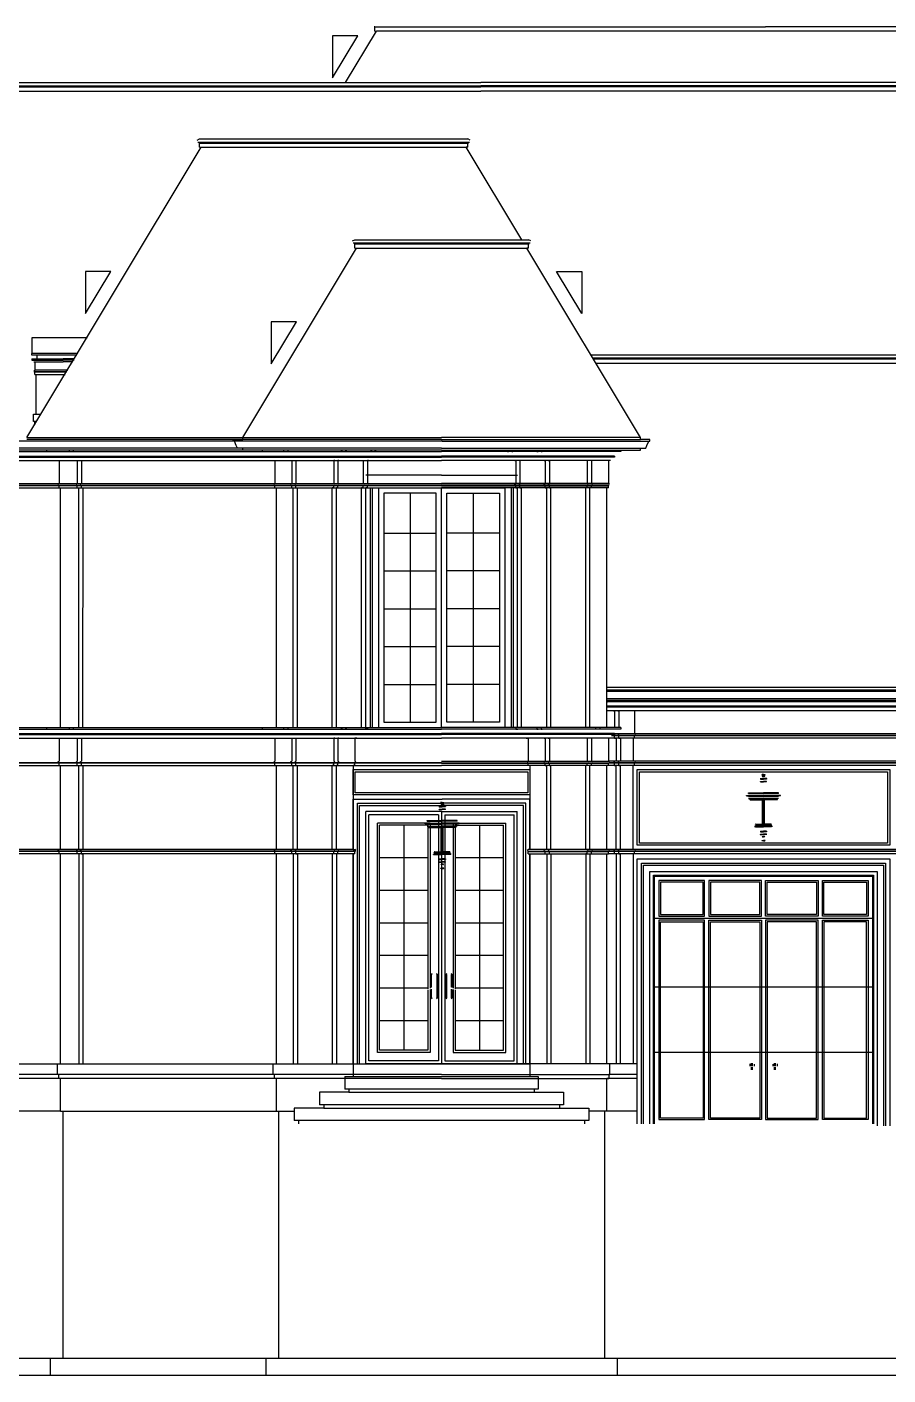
# Model space of a CAD drawing. Header units: metres. Extents: x 0 to 1127, y 0 to 641.
# Drawn here: x 338 to 747, y 0 to 641 of the extents above; entities that cross this region are included whole.
import ezdxf

# ---------------------------------------------------------------- set-up
doc = ezdxf.new("R2010")
doc.units = ezdxf.units.M

msp = doc.modelspace()

# ---------------------------------------------------------------- linework, layer by layer
at = {"layer": 'EL-Door'}
for p, q in [((516.78, 261.5), (516.78, 154.5)), ((552.78, 261.5), (552.78, 154.5)), ((528.26, 246), (505.3, 246)), ((564.26, 246), (541.3, 246)), ((528.26, 230.5), (505.3, 230.5)), ((564.26, 230.5), (541.3, 230.5)), ((528.26, 215), (505.3, 215)), ((564.26, 215), (541.3, 215)), ((528.26, 199.5), (505.3, 199.5)), ((564.26, 199.5), (541.3, 199.5)), ((528.26, 184), (505.3, 184)), ((564.26, 184), (541.3, 184)), ((528.26, 168.5), (505.3, 168.5)), ((564.26, 168.5), (541.3, 168.5))]:
    msp.add_line(p, q, dxfattribs=at)
at = {"layer": 'EL-Door', "color": 8}
for p, q in [((740.05, 217.1), (635.55, 217.1)), ((740.05, 184.47), (635.55, 184.47)), ((740.05, 153.36), (635.55, 153.36)), ((681.31, 147.97), (681.31, 146.85)), ((682.09, 147.11), (682.09, 148.33)), ((682.59, 147.11), (682.59, 148.33)), ((683.33, 147.94), (683.33, 146.87)), ((692.27, 147.94), (692.27, 146.87)), ((693.02, 147.11), (693.02, 148.33)), ((693.52, 147.11), (693.52, 148.33)), ((694.29, 147.97), (694.29, 146.85)), ((682.09, 145.13), (682.09, 146.61)), ((682.59, 145.13), (682.59, 146.61)), ((693.02, 145.13), (693.02, 146.61)), ((693.52, 145.13), (693.52, 146.61))]:
    msp.add_line(p, q, dxfattribs=at)
at = {"layer": 'EL-Door', "color": 1}
for points in [[(534.8, 268), (534.8, 148), (498.76, 148), (498.76, 268)], [(534.8, 268), (498.76, 268)], [(534.8, 148), (570.76, 148), (570.76, 268)], [(534.8, 268), (570.76, 268)], [(633.8, 119.5), (633.8, 239.5), (741.8, 239.5), (741.8, 118.5)]]:
    msp.add_lwpolyline(points, dxfattribs=at)
at = {"layer": 'EL-Door'}
for points in [[(533.3, 266.5), (500.26, 266.5)], [(533.3, 266.5), (533.3, 149.5), (500.26, 149.5), (500.26, 266.5)], [(536.3, 266.5), (536.3, 149.5), (569.26, 149.5), (569.26, 266.5)], [(536.3, 266.5), (569.26, 266.5)], [(529.3, 183.32), (529.3, 153.5), (504.26, 153.5), (504.26, 262.5)], [(529.3, 262.5), (504.26, 262.5)], [(528.3, 261.5), (505.26, 261.5)], [(528.3, 183), (528.3, 154.5), (505.26, 154.5), (505.26, 261.5)], [(528.3, 261.5), (528.3, 183.58)], [(529.3, 262.5), (529.3, 184.08)], [(540.3, 183.32), (540.3, 153.5), (565.26, 153.5), (565.26, 262.5)], [(540.3, 262.5), (540.3, 184.08)], [(540.3, 262.5), (565.26, 262.5)], [(541.3, 183), (541.3, 154.5), (564.26, 154.5), (564.26, 261.5)], [(541.3, 261.5), (541.3, 183.58)], [(541.3, 261.5), (564.26, 261.5)]]:
    msp.add_lwpolyline(points, dxfattribs=at)
at = {"layer": 'EL-Door', "color": 8, "transparency": 33554687}
for points in [[(635.55, 119.5), (635.55, 237.75), (740.05, 237.75), (740.05, 119.5)], [(636.05, 119.5), (636.05, 237.25), (739.55, 237.25), (739.55, 119.5)]]:
    msp.add_lwpolyline(points, dxfattribs=at)
for points in [[(638.05, 218.33), (659.8, 218.33), (659.8, 235.25), (638.05, 235.25)], [(638.8, 219.08), (659.05, 219.08), (659.05, 234.5), (638.8, 234.5)], [(661.8, 218.33), (686.8, 218.33), (686.8, 235.25), (661.8, 235.25)], [(662.55, 219.08), (686.05, 219.08), (686.05, 234.5), (662.55, 234.5)], [(713.8, 218.33), (688.8, 218.33), (688.8, 235.25), (713.8, 235.25)], [(713.05, 219.08), (689.55, 219.08), (689.55, 234.5), (713.05, 234.5)], [(737.55, 218.33), (715.8, 218.33), (715.8, 235.25), (737.55, 235.25)], [(736.8, 219.08), (716.55, 219.08), (716.55, 234.5), (736.8, 234.5)], [(638.05, 121.5), (659.8, 121.5), (659.8, 216.33), (638.05, 216.33)], [(659.05, 122.25), (638.8, 122.25), (638.8, 215.58), (659.05, 215.58)], [(686.8, 121.5), (661.8, 121.5), (661.8, 216.33), (686.8, 216.33)], [(686.05, 122.25), (662.55, 122.25), (662.55, 215.58), (686.05, 215.58)], [(688.8, 121.5), (713.8, 121.5), (713.8, 216.33), (688.8, 216.33)], [(689.55, 122.25), (713.05, 122.25), (713.05, 215.58), (689.55, 215.58)], [(737.55, 121.5), (715.8, 121.5), (715.8, 216.33), (737.55, 216.33)], [(716.55, 122.25), (736.8, 122.25), (736.8, 215.58), (716.55, 215.58)]]:
    msp.add_lwpolyline(points, close=True, dxfattribs=at)
at = {"layer": 'EL-Door', "color": 8, "ltscale": 0.5}
for points in [[(529.8, 184.34), (529.8, 190.5), (530.3, 191)], [(530.05, 184.43), (530.05, 190.5), (530.3, 190.75)], [(532.3, 191), (532.8, 190.5), (532.8, 179.5), (532.3, 179)], [(532.3, 190.75), (532.55, 190.5), (532.55, 179.5), (532.3, 179.25)], [(537.3, 191), (536.8, 190.5), (536.8, 179.5), (537.3, 179)], [(537.3, 190.75), (537.05, 190.5), (537.05, 179.5), (537.3, 179.25)], [(539.8, 184.34), (539.8, 190.5), (539.3, 191)], [(539.55, 184.43), (539.55, 190.5), (539.3, 190.75)], [(530.3, 179), (529.8, 179.5), (529.8, 183.46)], [(530.3, 179.25), (530.05, 179.5), (530.05, 183.5)], [(539.3, 179.25), (539.55, 179.5), (539.55, 183.5)], [(539.3, 179), (539.8, 179.5), (539.8, 183.46)]]:
    msp.add_lwpolyline(points, dxfattribs=at)
at = {"layer": 'EL-Roof', "color": 1}
for p, q in [((503.09, 641.24), (502.72, 641.24)), ((503.09, 639.24), (503.09, 641.24)), ((503.09, 639.24), (503.84, 639.24)), ((913.76, 639.24), (503.84, 639.24)), ((297.89, 610.75), (553.47, 610.75)), ((298.89, 614.75), (553.47, 614.75)), ((878.8, 614.75), (553.47, 614.75)), ((878.05, 610.75), (553.47, 610.75)), ((953.31, 481.15), (608.21, 481.15))]:
    msp.add_line(p, q, dxfattribs=at)
at = {"layer": 'EL-Roof', "color": 8}
for p, q in [((503.09, 641.24), (688.8, 641.24)), ((914.51, 641.24), (688.8, 641.24)), ((297.89, 613.25), (553.47, 613.25)), ((297.89, 612.75), (553.47, 612.75)), ((879.68, 613.25), (553.47, 613.25)), ((878.8, 612.75), (553.47, 612.75)), ((418.92, 586.5), (548.09, 586.5)), ((419.77, 586), (547.25, 586)), ((492.71, 538.5), (576.89, 538.5)), ((493.55, 538), (576.05, 538)), ((954.94, 483.65), (606.71, 483.65)), ((954.06, 483.15), (607.01, 483.15)), ((435.8, 444.25), (333.71, 444.25)), ((534.8, 445), (337.72, 445)), ((535.1, 444.25), (436.3, 444.25)), ((534.8, 445), (629.3, 445)), ((535.1, 444.25), (633.3, 444.25)), ((440.3, 440.87), (305.88, 440.87)), ((437.8, 440.87), (337.72, 440.87)), ((534.8, 440.87), (440.3, 440.87)), ((534.8, 440.87), (629.3, 440.87)), ((613.3, 326), (1063.8, 326)), ((613.3, 325.25), (1067.8, 325.25)), ((613.3, 321.87), (1063.8, 321.87))]:
    msp.add_line(p, q, dxfattribs=at)
at = {"layer": 'EL-Roof'}
for p, q in [((418.67, 587.45), (419.77, 588)), ((419.77, 586), (419.39, 586)), ((419.77, 588), (547.25, 588)), ((419.77, 584), (419.77, 586)), ((419.77, 584), (546.5, 584)), ((419.77, 584), (420.52, 584)), ((547.25, 584), (546.5, 584)), ((548.35, 587.45), (547.25, 588)), ((547.25, 586), (547.63, 586)), ((547.25, 584), (547.25, 586)), ((492.45, 539.45), (493.55, 540)), ((493.55, 540), (576.05, 540)), ((577.15, 539.45), (576.05, 540)), ((493.55, 538), (493.17, 538)), ((493.55, 536), (493.55, 538)), ((493.55, 536), (575.3, 536)), ((493.55, 536), (494.3, 536)), ((576.05, 536), (575.3, 536)), ((576.05, 538), (576.43, 538)), ((576.05, 536), (576.05, 538)), ((954.06, 485.15), (605.81, 485.15)), ((337.72, 446), (440.3, 446))]:
    msp.add_line(p, q, dxfattribs=at)
at = {"layer": 'EL-Roof', "color": 1}
for points in [[(489.15, 614.75), (503.84, 639.24)], [(346.97, 440), (305.88, 440)]]:
    msp.add_lwpolyline(points, dxfattribs=at)
at = {"layer": 'EL-Roof'}
for points in [[(337.72, 446), (420.52, 584)], [(572.9, 540), (546.5, 584)], [(440.3, 446), (494.3, 536)], [(629.3, 446), (575.3, 536)], [(440.3, 440), (440.3, 440.87), (437.8, 440.87), (437.2, 442.2), (436.3, 444.25), (435.8, 444.25), (435.8, 445), (440.3, 445), (440.3, 446)], [(440.3, 446), (534.8, 446)], [(629.3, 446), (534.8, 446)], [(629.3, 440), (629.3, 440.87), (631.8, 440.87), (632.4, 442.2), (633.3, 444.25), (633.8, 444.25), (633.8, 445), (629.3, 445), (629.3, 446)], [(440.3, 440), (337.72, 440)], [(534.8, 440), (440.3, 440)], [(534.8, 440), (629.3, 440)], [(1063.8, 327), (613.3, 327)], [(613.3, 321), (1063.8, 321)]]:
    msp.add_lwpolyline(points, dxfattribs=at)
at = {"layer": 'EL-Stair'}
for points in [[(488.76, 142), (580.76, 142), (580.76, 136), (488.76, 136)], [(488.76, 142), (488.76, 136)], [(578.76, 136), (578.76, 134.5), (592.76, 134.5), (592.76, 128.5), (476.76, 128.5)], [(490.76, 136), (490.76, 134.5), (476.76, 134.5), (476.76, 128.5)], [(590.76, 128.5), (590.76, 127), (604.76, 127), (604.76, 121), (464.76, 121)], [(478.76, 128.5), (478.76, 127), (464.76, 127), (464.76, 121)], [(466.76, 121), (466.76, 119.5)], [(602.76, 121), (602.76, 119.5)]]:
    msp.add_lwpolyline(points, dxfattribs=at)
at = {"layer": 'EL-Trim', "color": 8}
for p, q in [((305.88, 439.25), (450.55, 439.25)), ((305.88, 437.13), (452.68, 437.13)), ((305.88, 436.63), (452.74, 436.63)), ((357.72, 440), (357.72, 439.25)), ((357.72, 439.25), (358.22, 439.25)), ((359.72, 440), (359.72, 439.25)), ((359.72, 439.25), (360.22, 439.25)), ((359.72, 437.13), (359.72, 436.63)), ((361.72, 437.13), (361.72, 436.63)), ((450.55, 439.25), (534.8, 439.25)), ((452.67, 437.13), (534.8, 437.13)), ((452.67, 436.63), (534.8, 436.63)), ((619.05, 439.25), (534.8, 439.25)), ((616.93, 437.13), (534.8, 437.13)), ((616.93, 436.63), (534.8, 436.63)), ((305.88, 435), (455.55, 435)), ((361.59, 435), (361.59, 424)), ((363.59, 435), (363.59, 424)), ((455.55, 435), (534.8, 435)), ((614.05, 435), (534.8, 435)), ((305.88, 424), (455.55, 424)), ((305.88, 423.25), (455.13, 423.25)), ((352.42, 423.73), (352.97, 424)), ((361.05, 423.73), (361.59, 424)), ((363.05, 423.73), (363.59, 424)), ((455, 423.73), (455.55, 424)), ((455.11, 423.25), (534.8, 423.25)), ((455.55, 424), (534.8, 424)), ((614.05, 424), (534.8, 424)), ((614.49, 423.25), (534.8, 423.25)), ((614.6, 423.73), (614.05, 424)), ((455.55, 423), (305.88, 423)), ((361.59, 422), (361.59, 423)), ((362.34, 308), (362.35, 422)), ((363.59, 422), (363.59, 423)), ((364.34, 308), (364.35, 422)), ((534.8, 423), (455.36, 423)), ((534.8, 423), (614.24, 423)), ((357.72, 308), (357.72, 307.25)), ((359.72, 308), (359.72, 307.25)), ((359.72, 305.13), (359.72, 304.63)), ((361.09, 303), (361.59, 303)), ((361.59, 303), (361.59, 292)), ((361.72, 305.13), (361.72, 304.63)), ((363.09, 303), (363.59, 303)), ((363.59, 303), (363.59, 292)), ((620.05, 307.25), (534.8, 307.25)), ((616.92, 305.13), (534.8, 305.13)), ((616.89, 304.63), (534.8, 304.63)), ((361.05, 291.73), (361.59, 292)), ((361.59, 290), (361.59, 291)), ((362.35, 250), (362.35, 290)), ((363.05, 291.73), (363.59, 292)), ((363.59, 290), (363.59, 291)), ((364.35, 250), (364.35, 290)), ((534.8, 292), (614.05, 292)), ((534.8, 291.25), (614.49, 291.25)), ((534.8, 291), (614.24, 291)), ((455.13, 249.25), (144.81, 249.25, 0.09)), ((455.55, 249), (145.22, 249)), ((361.05, 249.73), (361.59, 250)), ((361.59, 249), (361.41, 249)), ((361.59, 248), (361.59, 249)), ((362.35, 248), (362.35, 148)), ((363.05, 249.73), (363.59, 250)), ((363.59, 249), (363.41, 249)), ((363.6, 248), (363.6, 249)), ((363.6, 248), (364.35, 248)), ((493.96, 249.25), (455.13, 249.25)), ((493.7, 249), (455.55, 249)), ((575.56, 249.25), (614.47, 249.25)), ((575.82, 249), (614.05, 249)), ((534.8, 143), (144.47, 143)), ((534.8, 143), (614.8, 143)), ((627.8, 143), (614.34, 143))]:
    msp.add_line(p, q, dxfattribs=at)
for points in [[(364.34, 250), (364.34, 250)], [(364.34, 248), (364.34, 148)]]:
    msp.add_lwpolyline(points, dxfattribs=at)
at = {"layer": 'EL-Window'}
for p, q in [((519.79, 419.5), (519.79, 310.5)), ((549.79, 419.5), (549.79, 310.5)), ((507.3, 400.5), (532.27, 400.5)), ((562.3, 400.5), (537.28, 400.5)), ((507.3, 382.5), (532.27, 382.5)), ((562.3, 382.5), (537.28, 382.5)), ((507.3, 364.5), (532.27, 364.5)), ((562.3, 364.5), (537.28, 364.5)), ((507.3, 346.5), (532.27, 346.5)), ((562.3, 346.5), (537.28, 346.5)), ((507.3, 328.5), (532.27, 328.5)), ((562.3, 328.5), (537.28, 328.5))]:
    msp.add_line(p, q, dxfattribs=at)
at = {"layer": 'EL-Window', "color": 1}
for points in [[(504.8, 422), (504.8, 308), (534.77, 308)], [(504.8, 422), (564.8, 422)], [(564.8, 422), (564.8, 308), (534.78, 308), (534.78, 422)]]:
    msp.add_lwpolyline(points, dxfattribs=at)
at = {"layer": 'EL-Window', "color": 8}
for points in [[(507.3, 419.5), (507.3, 310.5), (532.27, 310.5), (532.27, 419.5)], [(562.3, 419.5), (562.3, 310.5), (537.28, 310.5), (537.28, 419.5)]]:
    msp.add_lwpolyline(points, close=True, dxfattribs=at)
at = {"layer": 'FP-Footing'}
for p, q in [((354.72, 119.5), (354.72, 8)), ((457.3, 119.5), (457.3, 8)), ((612.3, 119.5), (612.3, 8)), ((0, 8, -24.5), (1126.8, 8, -2.31)), ((348.72, 8), (348.72, 0)), ((451.3, 8), (451.3, 0)), ((618.3, 8), (618.3, 0)), ((0, 0, -24.5), (1126.8, 0, -2.31))]:
    msp.add_line(p, q, dxfattribs=at)
at = {"layer": 'FP-Hatch'}
for p, q in [((20.23, 307.25), (534.8, 307.25)), ((22.35, 305.13), (534.8, 305.13)), ((22.43, 304.63), (534.8, 304.63)), ((534.8, 291), (25.04, 291)), ((534.8, 291.25), (25.23, 291.25)), ((686.23, 283.7), (686.3, 283.7)), ((686.3, 283.7), (687.8, 283.7)), ((686.3, 283.51), (687.8, 283.51)), ((686.3, 282.2), (687.8, 282.2)), ((686.49, 282.38), (687.8, 282.38)), ((687.2, 285.4), (687.15, 285.4)), ((687.2, 285.4), (687.8, 285.4)), ((687.8, 285.59), (687.22, 285.59)), ((687.24, 284.65), (687.8, 284.65)), ((687.33, 284.84), (687.8, 284.84)), ((687.8, 285.59), (688.38, 285.59)), ((688.4, 285.4), (687.8, 285.4)), ((688.27, 284.84), (687.8, 284.84)), ((688.36, 284.65), (687.8, 284.65)), ((689.3, 283.7), (687.8, 283.7)), ((689.3, 283.51), (687.8, 283.51)), ((689.11, 282.38), (687.8, 282.38)), ((689.3, 282.2), (687.8, 282.2)), ((688.4, 285.4), (688.46, 285.4)), ((689.37, 283.7), (689.3, 283.7)), ((680.68, 276.57), (680.68, 276.95)), ((680.68, 276.95), (687.8, 276.95)), ((680.68, 276.57), (687.8, 276.57)), ((694.93, 276.95), (687.8, 276.95)), ((694.93, 276.57), (687.8, 276.57)), ((694.93, 276.57), (694.93, 276.95)), ((533.52, 270.51), (533.58, 270.51)), ((533.58, 270.51), (535.08, 270.51)), ((533.58, 270.32), (535.08, 270.32)), ((534.48, 272.21), (534.43, 272.21)), ((534.48, 272.21), (535.08, 272.21)), ((535.08, 272.4), (534.5, 272.4)), ((534.52, 271.46), (535.08, 271.46)), ((534.61, 271.65), (535.08, 271.65)), ((535.08, 272.4), (535.66, 272.4)), ((535.68, 272.21), (535.08, 272.21)), ((535.55, 271.65), (535.08, 271.65)), ((535.65, 271.46), (535.08, 271.46)), ((536.58, 270.51), (535.08, 270.51)), ((536.58, 270.32), (535.08, 270.32)), ((535.68, 272.21), (535.74, 272.21)), ((536.65, 270.51), (536.58, 270.51)), ((679.67, 275.62), (679.74, 275.62)), ((679.74, 275.45), (679.74, 275.62)), ((679.74, 275.62), (687.8, 275.62)), ((679.74, 275.45), (680.49, 275.45)), ((680.49, 275.45), (687.8, 275.45)), ((680.68, 275.26), (687.8, 275.26)), ((680.68, 274.32), (680.83, 274.32)), ((680.83, 274.32), (687.8, 274.32)), ((681.16, 274.13), (681.01, 274.13)), ((681.16, 274.13), (687.8, 274.13)), ((681.25, 273.76), (681.17, 273.76)), ((681.25, 273.76), (687.61, 273.76)), ((681.44, 273.68), (687.35, 273.68)), ((687.35, 262.03), (687.35, 273.76)), ((687.43, 262.03), (687.43, 273.76)), ((695.86, 275.62), (687.8, 275.62)), ((695.11, 275.45), (687.8, 275.45)), ((694.93, 275.26), (687.8, 275.26)), ((694.78, 274.32), (687.8, 274.32)), ((694.44, 274.13), (687.8, 274.13)), ((694.36, 273.76), (687.99, 273.76)), ((688.18, 262.03), (688.18, 273.76)), ((688.25, 262.03), (688.25, 273.76)), ((694.17, 273.68), (688.25, 273.68)), ((694.36, 273.76), (694.43, 273.76)), ((694.44, 274.13), (694.59, 274.13)), ((694.93, 274.32), (694.78, 274.32)), ((695.86, 275.45), (695.11, 275.45)), ((695.86, 275.45), (695.86, 275.62)), ((695.93, 275.62), (695.86, 275.62)), ((527.96, 263.39), (527.96, 263.76)), ((527.96, 263.76), (535.08, 263.76)), ((527.96, 263.39), (535.08, 263.39)), ((533.58, 269.01), (535.08, 269.01)), ((533.77, 269.2), (535.08, 269.2)), ((536.4, 269.2), (535.08, 269.2)), ((536.58, 269.01), (535.08, 269.01)), ((542.21, 263.76), (535.08, 263.76)), ((542.21, 263.39), (535.08, 263.39)), ((542.21, 263.39), (542.21, 263.76)), ((526.95, 262.44), (527.02, 262.44)), ((527.02, 262.26), (527.02, 262.44)), ((527.02, 262.44), (535.08, 262.44)), ((527.02, 262.26), (527.77, 262.26)), ((527.77, 262.26), (535.08, 262.26)), ((527.96, 262.07), (535.08, 262.07)), ((527.96, 261.14), (528.11, 261.14)), ((528.11, 261.14), (535.08, 261.14)), ((528.45, 260.95), (528.3, 260.95)), ((528.45, 260.95), (535.08, 260.95)), ((528.53, 260.57), (528.45, 260.57)), ((528.53, 260.57), (534.9, 260.57)), ((528.72, 260.5), (534.63, 260.5)), ((534.63, 248.85), (534.63, 260.57)), ((534.71, 248.85), (534.71, 260.57)), ((543.15, 262.44), (535.08, 262.44)), ((542.4, 262.26), (535.08, 262.26)), ((542.21, 262.07), (535.08, 262.07)), ((542.06, 261.14), (535.08, 261.14)), ((541.72, 260.95), (535.08, 260.95)), ((541.64, 260.57), (535.27, 260.57)), ((535.46, 248.85), (535.46, 260.57)), ((535.53, 248.85), (535.53, 260.57)), ((541.45, 260.5), (535.53, 260.5)), ((541.64, 260.57), (541.71, 260.57)), ((541.72, 260.95), (541.87, 260.95)), ((542.21, 261.14), (542.06, 261.14)), ((543.15, 262.26), (542.4, 262.26)), ((543.15, 262.26), (543.15, 262.44)), ((543.21, 262.44), (543.15, 262.44)), ((683.59, 260.94), (683.66, 260.94)), ((683.66, 260.86), (683.66, 260.94)), ((683.66, 260.94), (687.8, 260.94)), ((683.66, 260.86), (683.85, 260.86)), ((683.85, 260.86), (687.8, 260.86)), ((683.94, 260.76), (684.68, 260.76)), ((684.1, 262.03), (684.03, 262)), ((684.05, 261.47), (684.05, 261.66)), ((684.05, 261.66), (687.8, 261.66)), ((684.05, 261.47), (687.8, 261.47)), ((684.1, 262.03), (687.8, 262.03)), ((684.27, 262.11), (687.35, 262.11)), ((684.68, 260.76), (687.8, 260.76)), ((686.23, 257.15), (686.3, 257.15)), ((686.3, 258.65), (687.8, 258.65)), ((686.3, 257.34), (687.8, 257.34)), ((686.3, 257.15), (687.8, 257.15)), ((686.49, 258.46), (687.8, 258.46)), ((691.5, 262.03), (687.8, 262.03)), ((691.55, 261.66), (687.8, 261.66)), ((691.55, 261.47), (687.8, 261.47)), ((691.94, 260.94), (687.8, 260.94)), ((691.76, 260.86), (687.8, 260.86)), ((690.92, 260.76), (687.8, 260.76)), ((689.3, 258.65), (687.8, 258.65)), ((689.11, 258.46), (687.8, 258.46)), ((689.3, 257.34), (687.8, 257.34)), ((689.3, 257.15), (687.8, 257.15)), ((691.33, 262.11), (688.25, 262.11)), ((689.37, 257.15), (689.3, 257.15)), ((691.66, 260.76), (690.92, 260.76)), ((691.5, 262.03), (691.57, 262)), ((691.55, 261.47), (691.55, 261.66)), ((691.94, 260.86), (691.76, 260.86)), ((691.94, 260.86), (691.94, 260.94)), ((692.01, 260.94), (691.94, 260.94)), ((687.2, 254.33), (687.15, 254.33)), ((687.2, 254.33), (687.8, 254.33)), ((687.8, 254.14), (687.22, 254.14)), ((687.24, 256.2), (687.8, 256.2)), ((687.33, 256.01), (687.8, 256.01)), ((688.36, 256.2), (687.8, 256.2)), ((688.27, 256.01), (687.8, 256.01)), ((688.4, 254.33), (687.8, 254.33)), ((687.8, 254.14), (688.38, 254.14)), ((688.4, 254.33), (688.46, 254.33)), ((530.87, 247.76), (530.94, 247.76)), ((530.94, 247.67), (530.94, 247.76)), ((530.94, 247.76), (535.08, 247.76)), ((530.94, 247.67), (531.13, 247.67)), ((531.13, 247.67), (535.08, 247.67)), ((531.22, 247.58), (531.97, 247.58)), ((531.38, 248.85), (531.32, 248.82)), ((531.33, 248.29), (531.33, 248.48)), ((531.33, 248.48), (535.08, 248.48)), ((531.33, 248.29), (535.08, 248.29)), ((531.38, 248.85), (535.08, 248.85)), ((531.55, 248.93), (534.63, 248.93)), ((531.97, 247.58), (535.08, 247.58)), ((533.52, 243.97), (533.58, 243.97)), ((533.58, 245.47), (535.08, 245.47)), ((533.58, 244.16), (535.08, 244.16)), ((533.58, 243.97), (535.08, 243.97)), ((533.77, 245.28), (535.08, 245.28)), ((538.78, 248.85), (535.08, 248.85)), ((538.83, 248.48), (535.08, 248.48)), ((538.83, 248.29), (535.08, 248.29)), ((539.22, 247.76), (535.08, 247.76)), ((539.04, 247.67), (535.08, 247.67)), ((538.2, 247.58), (535.08, 247.58)), ((536.58, 245.47), (535.08, 245.47)), ((536.4, 245.28), (535.08, 245.28)), ((536.58, 244.16), (535.08, 244.16)), ((536.58, 243.97), (535.08, 243.97)), ((538.61, 248.93), (535.53, 248.93)), ((536.65, 243.97), (536.58, 243.97)), ((538.94, 247.58), (538.2, 247.58)), ((538.78, 248.85), (538.85, 248.82)), ((538.83, 248.29), (538.83, 248.48)), ((539.22, 247.67), (539.04, 247.67)), ((539.22, 247.67), (539.22, 247.76)), ((539.29, 247.76), (539.22, 247.76)), ((534.48, 241.14), (534.43, 241.14)), ((534.48, 241.14), (535.08, 241.14)), ((535.08, 240.95), (534.5, 240.95)), ((534.52, 243.02), (535.08, 243.02)), ((534.61, 242.83), (535.08, 242.83)), ((535.65, 243.02), (535.08, 243.02)), ((535.55, 242.83), (535.08, 242.83)), ((535.68, 241.14), (535.08, 241.14)), ((535.08, 240.95), (535.66, 240.95)), ((535.68, 241.14), (535.74, 241.14))]:
    msp.add_line(p, q, dxfattribs=at)
for points in [[(686.3, 283.7), (686.3, 283.51)], [(686.3, 282.2), (686.3, 282.38), (686.49, 282.38)], [(687.22, 285.59), (687.15, 285.59), (687.05, 285.49), (687.05, 285.49), (687.15, 285.4)], [(687.33, 284.84), (687.24, 284.74), (687.24, 284.65)], [(688.27, 284.84), (688.36, 284.74), (688.36, 284.65)], [(688.38, 285.59), (688.46, 285.59), (688.55, 285.49), (688.55, 285.49), (688.46, 285.4)], [(689.3, 282.2), (689.3, 282.38), (689.11, 282.38)], [(689.3, 283.7), (689.3, 283.51)], [(533.58, 270.51), (533.58, 270.32)], [(534.5, 272.4), (534.43, 272.4), (534.33, 272.31), (534.33, 272.31), (534.43, 272.21)], [(534.61, 271.65), (534.52, 271.56), (534.52, 271.46)], [(535.55, 271.65), (535.65, 271.56), (535.65, 271.46)], [(535.66, 272.4), (535.74, 272.4), (535.83, 272.31), (535.83, 272.31), (535.74, 272.21)], [(536.58, 270.51), (536.58, 270.32)], [(687.99, 272.26), (687.99, 274.13), (687.61, 274.13), (687.61, 272.26)], [(533.58, 269.01), (533.58, 269.2), (533.77, 269.2)], [(536.58, 269.01), (536.58, 269.2), (536.4, 269.2)], [(535.27, 259.07), (535.27, 260.95), (534.9, 260.95), (534.9, 259.07)], [(686.3, 258.65), (686.3, 258.46), (686.49, 258.46)], [(686.3, 257.15), (686.3, 257.34)], [(689.3, 258.65), (689.3, 258.46), (689.11, 258.46)], [(689.3, 257.15), (689.3, 257.34)], [(687.22, 254.14), (687.15, 254.14), (687.05, 254.23), (687.05, 254.23), (687.15, 254.33)], [(687.33, 256.01), (687.24, 256.11), (687.24, 256.2)], [(688.27, 256.01), (688.36, 256.11), (688.36, 256.2)], [(688.38, 254.14), (688.46, 254.14), (688.55, 254.23), (688.55, 254.23), (688.46, 254.33)], [(533.58, 245.47), (533.58, 245.28), (533.77, 245.28)], [(533.58, 243.97), (533.58, 244.16)], [(536.58, 245.47), (536.58, 245.28), (536.4, 245.28)], [(536.58, 243.97), (536.58, 244.16)], [(534.5, 240.95), (534.43, 240.95), (534.33, 241.05), (534.33, 241.05), (534.43, 241.14)], [(534.61, 242.83), (534.52, 242.92), (534.52, 243.02)], [(535.55, 242.83), (535.65, 242.92), (535.65, 243.02)], [(535.66, 240.95), (535.74, 240.95), (535.83, 241.05), (535.83, 241.05), (535.74, 241.14)]]:
    msp.add_lwpolyline(points, dxfattribs=at)
at = {"layer": 'FP-Note', "elevation": 0.16}
for points in [[(494.98, 636.98), (482.98, 636.98), (482.98, 616.98), (494.98, 636.98)], [(377.61, 524.99), (365.61, 524.99), (365.61, 504.99), (377.61, 524.99)], [(589.41, 524.99), (601.41, 524.99), (601.41, 504.99), (589.41, 524.99)], [(465.79, 500.99), (453.79, 500.99), (453.79, 480.99), (465.79, 500.99)]]:
    msp.add_lwpolyline(points, dxfattribs=at)
at = {"layer": 'FP-Proposed Wall', "color": 1}
for p, q in [((340.04, 483.31), (340.04, 482.81)), ((340.04, 483.31), (342.48, 483.31)), ((340.98, 482), (341.48, 482)), ((341.48, 482), (341.48, 478)), ((340.93, 477.73), (341.48, 478)), ((341.48, 477), (341.29, 477)), ((341.48, 476), (341.48, 477)), ((341.48, 476), (341.86, 476)), ((341.32, 453.5), (341.32, 452)), ((305.88, 422), (534.8, 422)), ((455.55, 422), (534.8, 422)), ((614.05, 422), (534.8, 422)), ((1048.55, 316), (613.3, 316)), ((139.22, 308), (346.97, 308)), ((128.72, 303), (534.8, 303)), ((614.05, 303), (534.8, 303)), ((1047.8, 303), (614.05, 303)), ((145.97, 290), (534.8, 290)), ((614.05, 290), (534.8, 290)), ((1047.8, 290), (614.05, 290)), ((492.76, 148), (576.76, 148)), ((534.8, 141), (352.68, 141)), ((534.8, 141), (614.34, 141)), ((627.8, 141), (613.3, 141)), ((490.76, 134.5), (578.76, 134.5)), ((353.72, 125.5), (464.76, 125.5)), ((478.76, 127), (590.76, 127)), ((613.3, 125.5), (604.76, 125.5)), ((627.8, 125.5), (612.3, 125.5))]:
    msp.add_line(p, q, dxfattribs=at)
at = {"layer": 'FP-Proposed Wall', "color": 8}
for p, q in [((340.04, 482.81), (354.86, 482.81)), ((360.07, 482.81), (354.86, 482.81)), ((356.68, 477.25), (341.05, 477.25)), ((357.14, 478), (341.48, 478)), ((356.53, 477), (341.48, 477)), ((461.67, 440), (461.67, 439.25)), ((461.67, 439.25), (462.17, 439.25)), ((463.68, 437.13), (463.68, 436.63)), ((485.38, 437.13), (485.38, 436.63)), ((487.39, 439.25), (486.89, 439.25)), ((487.39, 440), (487.39, 439.25)), ((499.43, 437.13), (499.43, 436.63)), ((501.43, 439.25), (500.93, 439.25)), ((501.43, 440), (501.43, 439.25)), ((568.17, 440), (568.17, 439.25)), ((568.17, 439.25), (568.67, 439.25)), ((570.18, 437.13), (570.18, 436.63)), ((582.13, 440), (582.13, 439.25)), ((582.13, 439.25), (582.63, 439.25)), ((584.13, 437.13), (584.13, 436.63)), ((605.93, 437.13), (605.93, 436.63)), ((607.93, 439.25), (607.43, 439.25)), ((607.93, 440), (607.93, 439.25)), ((465.05, 435), (465.55, 435)), ((465.55, 435), (465.55, 424)), ((483.51, 435), (483.51, 424)), ((484.01, 435), (483.51, 435)), ((497.55, 435), (497.55, 424)), ((572.05, 435), (572.05, 424)), ((585.51, 435), (586.01, 435)), ((586.01, 435), (586.01, 424)), ((604.05, 435), (604.05, 424)), ((604.55, 435), (604.05, 435)), ((465, 423.73), (465.55, 424)), ((484.06, 423.73), (483.51, 424)), ((498.1, 423.73), (497.55, 424)), ((571.5, 423.73), (572.05, 424)), ((585.46, 423.73), (586.01, 424)), ((604.6, 423.73), (604.05, 424)), ((465.55, 423), (465.36, 423)), ((465.55, 422), (465.55, 423)), ((465.55, 422), (466.3, 422)), ((466.3, 308), (466.3, 422)), ((483.51, 422), (482.76, 422)), ((482.76, 308), (482.76, 422)), ((483.51, 423), (483.7, 423)), ((483.51, 422), (483.51, 423)), ((497.55, 422), (496.8, 422)), ((496.8, 308), (496.8, 422)), ((497.55, 423), (497.74, 423)), ((497.55, 422), (497.55, 423)), ((572.05, 423), (571.86, 423)), ((572.05, 422), (572.05, 423)), ((572.05, 422), (572.8, 422)), ((572.8, 308), (572.8, 422)), ((586.01, 423), (585.82, 423)), ((586.01, 422), (586.01, 423)), ((586.01, 422), (586.76, 422)), ((586.76, 308), (586.76, 422)), ((604.05, 422), (603.3, 422)), ((603.3, 308), (603.3, 422)), ((604.05, 423), (604.24, 423)), ((604.05, 422), (604.05, 423)), ((615.17, 321), (615.17, 320.25)), ((630.43, 321), (630.43, 320.25)), ((745.17, 321), (745.17, 320.25)), ((1053.55, 320.25), (613.3, 320.25)), ((1051.42, 318.13), (613.3, 318.13)), ((1051.42, 317.63), (613.3, 317.63)), ((617.18, 318.13), (617.18, 317.63)), ((618.55, 316), (619.05, 316)), ((619.05, 316), (619.05, 308)), ((626.55, 316), (626.55, 305)), ((627.05, 316), (626.55, 316)), ((628.43, 318.13), (628.43, 317.63)), ((461.67, 308), (461.67, 307.25)), ((487.39, 308), (487.39, 307.25)), ((582.13, 308), (582.13, 307.25)), ((607.93, 308), (607.93, 307.25)), ((461.67, 307.25), (462.17, 307.25)), ((463.68, 305.13), (463.68, 304.63)), ((465.05, 303), (465.55, 303)), ((465.55, 303), (465.55, 292)), ((483.51, 303), (483.51, 292)), ((484.01, 303), (483.51, 303)), ((485.38, 305.13), (485.38, 304.63)), ((487.39, 307.25), (486.89, 307.25)), ((582.13, 307.25), (582.63, 307.25)), ((584.13, 305.13), (584.13, 304.63)), ((585.51, 303), (586.01, 303)), ((586.01, 303), (586.01, 292)), ((604.05, 303), (604.05, 292)), ((604.55, 303), (604.05, 303)), ((605.92, 305.13), (605.92, 304.63)), ((607.93, 307.25), (607.43, 307.25)), ((1048.55, 304), (615.51, 304)), ((1048.99, 304.25), (615.78, 304.25)), ((1048.55, 305), (616.93, 305)), ((618.5, 304.73), (619.05, 305)), ((619.05, 303), (619.05, 304)), ((619.05, 303), (619.8, 303)), ((619.8, 303), (619.8, 292)), ((626.55, 303), (625.8, 303)), ((625.8, 303), (625.8, 292)), ((627.1, 304.73), (626.55, 305)), ((626.55, 303), (626.55, 304)), ((465, 291.73), (465.55, 292)), ((465.55, 291), (465.36, 291)), ((465.55, 290), (465.55, 291)), ((465.55, 290), (466.3, 290)), ((466.3, 250), (466.3, 290)), ((483.51, 290), (482.76, 290)), ((482.76, 250), (482.76, 290)), ((484.06, 291.73), (483.51, 292)), ((483.51, 291), (483.7, 291)), ((483.51, 290), (483.51, 291)), ((585.46, 291.73), (586.01, 292)), ((586.01, 291), (585.82, 291)), ((586.01, 290), (586.01, 291)), ((586.01, 290), (586.76, 290)), ((586.76, 250), (586.76, 290)), ((604.05, 290), (603.3, 290)), ((603.3, 250), (603.3, 290)), ((604.6, 291.73), (604.05, 292)), ((604.05, 291), (604.24, 291)), ((604.05, 290), (604.05, 291)), ((1048.55, 292), (614.05, 292)), ((1048.74, 291), (614.05, 291)), ((1048.99, 291.25), (614.49, 291.25)), ((618.5, 291.73), (619.05, 292)), ((619.05, 290), (619.05, 291)), ((619.05, 290), (619.8, 290)), ((619.8, 250), (619.8, 290)), ((626.55, 290), (625.8, 290)), ((625.8, 250), (625.8, 290)), ((627.1, 291.73), (626.55, 292)), ((626.55, 290), (626.55, 291)), ((465, 249.73), (465.55, 250)), ((465.55, 249), (465.36, 249)), ((465.55, 248), (465.55, 249)), ((465.55, 248), (466.3, 248)), ((483.51, 248), (482.76, 248)), ((484.06, 249.73), (483.51, 250)), ((483.51, 249), (483.7, 249)), ((483.51, 248), (483.51, 249)), ((585.46, 249.73), (586.01, 250)), ((586.01, 249), (585.82, 249)), ((586.01, 248), (586.01, 249)), ((586.01, 248), (586.76, 248)), ((604.05, 248), (603.3, 248)), ((1048.99, 249.25), (603.87, 249.25)), ((604.6, 249.73), (604.05, 250)), ((604.05, 249), (604.24, 249)), ((604.05, 248), (604.05, 249)), ((1048.74, 249), (614.05, 249)), ((618.5, 249.73), (619.05, 250)), ((619.05, 248), (619.05, 249)), ((619.05, 248), (619.8, 248)), ((619.8, 148), (619.8, 248)), ((626.55, 248), (625.8, 248)), ((627.1, 249.73), (626.55, 250)), ((626.55, 248), (626.55, 249))]:
    msp.add_line(p, q, dxfattribs=at)
at = {"layer": 'FP-Proposed Wall'}
for p, q in [((346.97, 440), (346.97, 439.25)), ((346.97, 439.25), (347.97, 439.25)), ((350.09, 437.13), (350.09, 436.63)), ((449.55, 440), (449.55, 439.25)), ((449.55, 439.25), (450.55, 439.25)), ((452.68, 437.13), (452.68, 436.63)), ((616.93, 437.13), (616.93, 436.63)), ((620.05, 439.25), (619.05, 439.25)), ((620.05, 440), (620.05, 439.25)), ((351.97, 435), (352.97, 435)), ((352.97, 435), (352.97, 424)), ((454.55, 435), (455.55, 435)), ((455.55, 435), (455.55, 424)), ((614.05, 435), (614.05, 424)), ((615.05, 435), (614.05, 435)), ((352.42, 423.73), (352.97, 424)), ((455, 423.73), (455.55, 424)), ((614.6, 423.73), (614.05, 424)), ((352.97, 422), (352.97, 423)), ((353.72, 308), (353.72, 422)), ((455.55, 422), (455.55, 423)), ((456.3, 308), (456.3, 422)), ((613.3, 308), (613.3, 422)), ((614.05, 422), (614.05, 423)), ((346.97, 308), (534.8, 308)), ((346.97, 308), (346.97, 307.25)), ((449.55, 308), (449.55, 307.25)), ((499.51, 308), (499.51, 307.25)), ((620.05, 308), (534.8, 308)), ((570.01, 308), (570.01, 307.25)), ((620.05, 308), (620.05, 307.25)), ((350.09, 305.13), (350.09, 304.63)), ((351.97, 303), (352.97, 303)), ((352.97, 303), (352.97, 292)), ((452.68, 305.13), (452.68, 304.63)), ((454.55, 303), (455.55, 303)), ((455.55, 303), (455.55, 292)), ((493.51, 303), (493.51, 292)), ((494.51, 303), (493.51, 303)), ((496.38, 305.13), (496.38, 304.63)), ((499.51, 307.25), (498.51, 307.25)), ((570.01, 307.25), (571.01, 307.25)), ((573.13, 305.13), (573.13, 304.63)), ((575.01, 303), (576.01, 303)), ((576.01, 303), (576.01, 292)), ((614.05, 303), (614.05, 292)), ((615.05, 303), (614.05, 303)), ((616.92, 305.13), (616.92, 304.63)), ((352.42, 291.73), (352.97, 292)), ((352.97, 290), (352.97, 291)), ((353.72, 250), (353.72, 290)), ((455, 291.73), (455.55, 292)), ((455.55, 290), (455.55, 291)), ((456.3, 250), (456.3, 290)), ((493.51, 290), (492.76, 290)), ((494.06, 291.73), (493.51, 292)), ((493.51, 291), (493.7, 291)), ((493.51, 290), (493.51, 291)), ((575.46, 291.73), (576.01, 292)), ((576.01, 291), (575.82, 291)), ((576.01, 290), (576.01, 291)), ((613.3, 250), (613.3, 290)), ((614.6, 291.73), (614.05, 292)), ((614.05, 290), (614.05, 291)), ((352.42, 249.73), (352.97, 250)), ((352.97, 249), (352.78, 249)), ((352.97, 248), (352.97, 249)), ((353.72, 148), (353.72, 248)), ((455, 249.73), (455.55, 250)), ((455.55, 249), (455.36, 249)), ((455.55, 248), (455.55, 249)), ((456.3, 148), (456.3, 248)), ((492.76, 250), (493.51, 250)), ((493.51, 248), (492.76, 248)), ((494.06, 249.73), (493.51, 250)), ((493.51, 249), (493.7, 249)), ((493.51, 248), (493.51, 249)), ((575.46, 249.73), (576.01, 250)), ((576.01, 249), (575.82, 249)), ((576.76, 250), (576.01, 250)), ((576.01, 248), (576.01, 249)), ((576.01, 248), (576.76, 248)), ((613.3, 148), (613.3, 248)), ((614.6, 249.73), (614.05, 250)), ((614.05, 249), (614.24, 249)), ((614.05, 248), (614.05, 249)), ((627.8, 148), (614.8, 148)), ((352.68, 143), (352.68, 141)), ((455.26, 143), (455.26, 141)), ((614.34, 143), (614.34, 141)), ((353.72, 125.5), (353.72, 141)), ((456.3, 125.5), (456.3, 141)), ((613.3, 125.5), (613.3, 141))]:
    msp.add_line(p, q, dxfattribs=at)
at = {"layer": 'FP-Proposed Wall', "color": 1, "elevation": -0.73}
for points in [[(366.45, 493.31), (340.04, 493.3)], [(340.04, 493.3), (340.04, 485.87)]]:
    msp.add_lwpolyline(points, dxfattribs=at)
at = {"layer": 'FP-Proposed Wall', "color": 1}
for points in [[(340.04, 485.15), (340.04, 485.87)], [(361.49, 485.15), (340.04, 485.15)], [(342.49, 483.31), (342.49, 485.15)], [(341.86, 476), (341.86, 457)], [(341.32, 453.5), (340.86, 453.5), (340.86, 457), (344.36, 457)], [(144.93, 143), (144.47, 143), (144.47, 148), (352.22, 148)]]:
    msp.add_lwpolyline(points, dxfattribs=at)
at = {"layer": 'FP-Proposed Wall', "color": 8}
for points in [[(500.8, 422), (500.8, 308)], [(501.8, 422), (501.8, 308)], [(567.8, 422), (567.8, 308)], [(568.8, 422), (568.8, 308)], [(494.76, 148), (494.76, 271.97), (535.11, 271.97)], [(495.76, 148), (495.76, 270.97), (535.11, 270.97)], [(574.76, 148), (574.76, 271.97), (535.11, 271.97)], [(573.76, 148), (573.76, 270.97), (535.11, 270.97)], [(466.3, 248), (466.3, 148)], [(482.76, 248), (482.76, 148)], [(586.76, 248), (586.76, 148)], [(603.3, 248), (603.3, 148)], [(625.8, 248), (625.8, 148)], [(629.8, 119.5), (629.8, 243.5), (745.8, 243.5), (745.8, 118.5)], [(630.8, 119.5), (630.8, 242.5), (744.8, 242.5), (744.8, 118.5)]]:
    msp.add_lwpolyline(points, dxfattribs=at)
at = {"layer": 'FP-Proposed Wall'}
for points in [[(492.76, 290), (492.76, 250)], [(576.76, 290), (576.76, 250)], [(492.76, 250), (492.76, 273.97), (535.11, 273.97)], [(576.76, 250), (576.76, 273.97), (535.11, 273.97)], [(492.76, 248), (492.76, 142)], [(576.76, 248), (576.76, 142)], [(352.68, 143), (352.22, 143), (352.22, 148), (454.8, 148)], [(455.26, 143), (454.8, 143), (454.8, 148), (535.15, 148)], [(614.34, 143), (614.8, 143), (614.8, 148), (535.15, 148)], [(354.72, 125.5), (354.72, 119.5)], [(457.3, 125.5), (457.3, 119.5)], [(612.3, 125.5), (612.3, 119.5)]]:
    msp.add_lwpolyline(points, dxfattribs=at)
at = {"layer": 'FP-Proposed Wall', "color": 8}
for points in [[(576.76, 275.97), (492.76, 275.97), (492.76, 288), (576.76, 288)], [(575.76, 276.97), (493.76, 276.97), (493.76, 287), (575.76, 287)], [(747.8, 252), (627.8, 252), (627.8, 288), (747.8, 288)], [(746.8, 253), (628.8, 253), (628.8, 287), (746.8, 287)]]:
    msp.add_lwpolyline(points, close=True, dxfattribs=at)
at = {"layer": 'FP-Roof', "color": 83}
for p, q in [((341.48, 482), (354.86, 482)), ((342.48, 483.31), (354.86, 483.31)), ((360.37, 483.31), (354.86, 483.31)), ((359.57, 482), (354.86, 482)), ((341.86, 476), (355.92, 476)), ((342.23, 453.5), (341.32, 453.5))]:
    msp.add_line(p, q, dxfattribs=at)
msp.add_lwpolyline([(361.93, 485.87), (340.04, 485.87)], dxfattribs=at)
at = {"layer": 'FP-Stair'}
for p, q in [((459.67, 440), (459.67, 439.25)), ((459.67, 439.25), (460.17, 439.25)), ((461.68, 437.13), (461.68, 436.63)), ((487.38, 437.13), (487.38, 436.63)), ((489.39, 439.25), (488.89, 439.25)), ((489.39, 440), (489.39, 439.25)), ((501.43, 437.13), (501.43, 436.63)), ((503.43, 439.25), (502.93, 439.25)), ((503.43, 440), (503.43, 439.25)), ((566.17, 440), (566.17, 439.25)), ((566.17, 439.25), (566.67, 439.25)), ((568.18, 437.13), (568.18, 436.63)), ((580.13, 440), (580.13, 439.25)), ((580.13, 439.25), (580.63, 439.25)), ((582.13, 437.13), (582.13, 436.63)), ((607.93, 437.13), (607.93, 436.63)), ((609.93, 439.25), (609.43, 439.25)), ((609.93, 440), (609.93, 439.25)), ((463.05, 435), (463.55, 435)), ((463.55, 435), (463.55, 424)), ((485.51, 435), (485.51, 424)), ((486.01, 435), (485.51, 435)), ((499.55, 435), (499.55, 424)), ((500.05, 435), (499.55, 435)), ((569.55, 435), (570.05, 435)), ((570.05, 435), (570.05, 424)), ((583.51, 435), (584.01, 435)), ((584.01, 435), (584.01, 424)), ((606.05, 435), (606.05, 424)), ((606.55, 435), (606.05, 435)), ((463, 423.73), (463.55, 424)), ((486.06, 423.73), (485.51, 424)), ((534.77, 428), (498.8, 428)), ((500.1, 423.73), (499.55, 424)), ((534.77, 428), (570.8, 428)), ((569.5, 423.73), (570.05, 424)), ((583.46, 423.73), (584.01, 424)), ((606.6, 423.73), (606.05, 424)), ((463.55, 423), (463.36, 423)), ((463.55, 422), (463.55, 423)), ((463.55, 422), (464.3, 422)), ((464.3, 308), (464.3, 422)), ((485.51, 422), (484.76, 422)), ((484.76, 308), (484.76, 422)), ((485.51, 423), (485.7, 423)), ((485.51, 422), (485.51, 423)), ((499.55, 422), (498.8, 422)), ((498.8, 308), (498.8, 422)), ((499.55, 423), (499.74, 423)), ((499.55, 422), (499.55, 423)), ((570.05, 423), (569.86, 423)), ((570.05, 422), (570.05, 423)), ((570.05, 422), (570.8, 422)), ((570.8, 308), (570.8, 422)), ((584.01, 423), (583.82, 423)), ((584.01, 422), (584.01, 423)), ((584.01, 422), (584.76, 422)), ((584.76, 308), (584.76, 422)), ((606.05, 422), (605.3, 422)), ((605.3, 308), (605.3, 422)), ((606.05, 423), (606.24, 423)), ((606.05, 422), (606.05, 423)), ((613.3, 320.25), (613.67, 320.25)), ((615.18, 318.13), (615.18, 317.63)), ((616.55, 316), (617.05, 316)), ((617.05, 316), (617.05, 308)), ((459.67, 308), (459.67, 307.25)), ((489.39, 308), (489.39, 307.25)), ((580.13, 308), (580.13, 307.25)), ((609.93, 308), (609.93, 307.25)), ((459.67, 307.25), (460.17, 307.25)), ((461.68, 305.13), (461.68, 304.63)), ((463.05, 303), (463.55, 303)), ((463.55, 303), (463.55, 292)), ((485.51, 303), (485.51, 292)), ((486.01, 303), (485.51, 303)), ((487.38, 305.13), (487.38, 304.63)), ((489.39, 307.25), (488.89, 307.25)), ((580.13, 307.25), (580.63, 307.25)), ((582.13, 305.13), (582.13, 304.63)), ((583.51, 303), (584.01, 303)), ((584.01, 303), (584.01, 292)), ((606.05, 303), (606.05, 292)), ((606.55, 303), (606.05, 303)), ((607.92, 305.13), (607.92, 304.63)), ((609.93, 307.25), (609.43, 307.25)), ((617.05, 304), (616.86, 304)), ((616.93, 304.94), (617.05, 305)), ((617.05, 305.13), (617.05, 305)), ((617.05, 303), (617.05, 304)), ((617.05, 303), (617.8, 303)), ((617.8, 303), (617.8, 292)), ((463, 291.73), (463.55, 292)), ((463.55, 291), (463.36, 291)), ((463.55, 290), (463.55, 291)), ((463.55, 290), (464.3, 290)), ((464.3, 250), (464.3, 290)), ((484.76, 250), (484.76, 290)), ((485.51, 290), (484.76, 290)), ((486.06, 291.73), (485.51, 292)), ((485.51, 291), (485.7, 291)), ((485.51, 290), (485.51, 291)), ((583.46, 291.73), (584.01, 292)), ((584.01, 291), (583.82, 291)), ((584.01, 290), (584.01, 291)), ((584.01, 290), (584.76, 290)), ((584.76, 250), (584.76, 290)), ((605.3, 250), (605.3, 290)), ((606.05, 290), (605.3, 290)), ((606.6, 291.73), (606.05, 292)), ((606.05, 291), (606.24, 291)), ((606.05, 290), (606.05, 291)), ((616.5, 291.73), (617.05, 292)), ((617.05, 291), (616.86, 291)), ((617.05, 290), (617.05, 291)), ((617.05, 290), (617.8, 290)), ((617.8, 250), (617.8, 290)), ((455.55, 248), (145.97, 248)), ((352.97, 250), (146.47, 250, -0.06)), ((492.76, 250), (352.97, 250)), ((493.51, 248), (455.55, 248)), ((463, 249.73), (463.55, 250)), ((463.55, 249), (463.36, 249)), ((463.55, 248), (463.55, 249)), ((464.3, 248), (464.3, 148)), ((486.06, 249.73), (485.51, 250)), ((485.51, 249), (485.7, 249)), ((485.51, 248), (485.51, 249)), ((576.01, 248), (614.05, 248)), ((1047.8, 250), (576.76, 250)), ((583.46, 249.73), (584.01, 250)), ((584.01, 249), (583.82, 249)), ((584.01, 248), (584.01, 249)), ((584.76, 248), (595.26, 248)), ((605.3, 248), (605.3, 148)), ((606.6, 249.73), (606.05, 250)), ((606.05, 249), (606.24, 249)), ((606.05, 248), (606.05, 249)), ((1047.8, 248), (614.05, 248)), ((616.5, 249.73), (617.05, 250)), ((617.05, 249), (616.86, 249)), ((617.05, 248), (617.05, 249)), ((352.68, 141), (144.93, 141)), ((353.72, 125.5), (145.96, 125.5))]:
    msp.add_line(p, q, dxfattribs=at)
for points in [[(484.76, 248), (484.76, 148)], [(492.76, 148), (492.76, 248)], [(576.76, 148), (576.76, 248)], [(584.76, 248), (584.76, 148)], [(617.8, 248), (617.8, 148)], [(627.8, 119.5), (627.8, 245.5), (747.8, 245.5), (747.8, 118.5)]]:
    msp.add_lwpolyline(points, dxfattribs=at)

doc.saveas('drawing.dxf')
